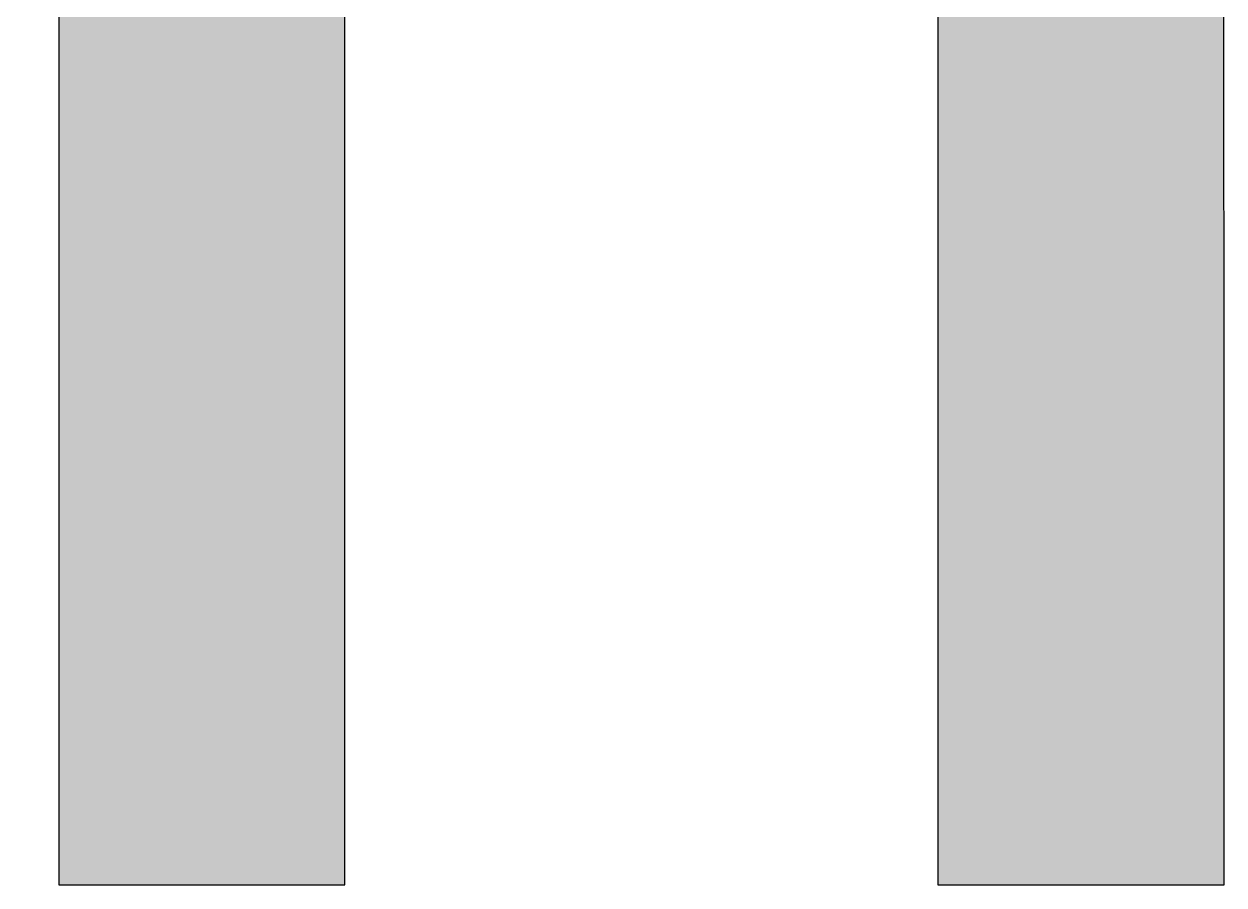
# Model space of a CAD drawing. Header units: millimetres. Extents: x -87 to 210163, y -109 to 148391.
# Drawn here: x 196443 to 198576, y 137909 to 139438 of the extents above; entities that cross this region are included whole.
import ezdxf

# ---------------------------------------------------------------- set-up
doc = ezdxf.new("R2010")
doc.units = ezdxf.units.MM
doc.header["$LTSCALE"] = 50
doc.header["$MEASUREMENT"] = 0
doc.layers.get('0').update_dxf_attribs({"linetype": 'CONTINUOUS'})
doc.layers.add('001dmp-FORM', color=253, linetype='CONTINUOUS')

# ---------------------------------------------------------------- blocks, each defined once
blk = doc.blocks.new('FORM_ELEC_SUKWOO$0$')
at = {"layer": '001dmp-FORM'}
blk.add_hatch(color=253, dxfattribs=at).paths.add_polyline_path([(152422.9, 106165.6), (152814.1, 106165.6), (152814, 108009.3), (152813.6, 108031.5), (152812.7, 108053.3), (152811.4, 108074.6), (152809.6, 108095.6), (152807.5, 108116.1), (152804.9, 108136.1), (152801.9, 108155.8), (152798.4, 108175), (152794.6, 108193.8), (152790.3, 108212.2), (152785.6, 108230.2), (152780.5, 108247.8), (152775, 108264.9), (152769.1, 108281.6), (152762.7, 108298), (152756, 108313.9), (152748.8, 108329.4), (152741.3, 108344.5), (152733.3, 108359.2), (152724.9, 108373.4), (152716.1, 108387.3), (152706.9, 108400.8), (152697.3, 108413.8), (152687.3, 108426.5), (152676.8, 108438.7), (152666, 108450.5), (152654.8, 108462), (152643.2, 108473), (152631.1, 108483.7), (152618.7, 108493.9), (152605.9, 108503.7), (152592.6, 108513.1), (152579, 108522.2), (152565, 108530.8), (152550.6, 108539), (152535.7, 108546.9), (152520.5, 108554.3), (152504.9, 108561.3), (152488.8, 108568), (152472.4, 108574.2), (152455.6, 108580.1), (152438.4, 108585.5), (152420.8, 108590.6), (152402.8, 108595.2), (152384.4, 108599.5), (152365.6, 108603.4), (152346.4, 108606.8), (152326.8, 108609.9), (152306.9, 108612.6), (152286.5, 108615), (152265.8, 108616.9), (152244.7, 108618.5), (152223.3, 108619.7), (152201.4, 108620.5), (152179.3, 108621), (152156.8, 108621.2), (152133.9, 108621), (152110.6, 108620.4), (152086.9, 108619.3), (152062.5, 108617.5), (152037.4, 108615.1), (152011.4, 108611.8), (151984.5, 108607.5), (151956.1, 108601.9), (151926.1, 108594.5), (151893.7, 108584.7), (151857.7, 108571.4), (151815.6, 108552), (151786, 108535.4), (151760.1, 108518.6), (151758.4, 108517.4), (151731.4, 108497.1), (151702.2, 108471.6), (151673.2, 108442), (151650.5, 108415.3), (151639.9, 108401.4), (151633.1, 108392.2), (151618.5, 108370.8), (151606.7, 108352.1), (151599.5, 108339.9), (151596.1, 108334.1), (151594.1, 108330.5), (151583.7, 108311.1), (151581.1, 108317.4), (151574, 108333), (151566.4, 108348.1), (151558.2, 108362.6), (151549.7, 108376.7), (151540.6, 108390.3), (151531.1, 108403.5), (151521.2, 108416.2), (151510.8, 108428.5), (151500, 108440.4), (151488.8, 108451.8), (151477.2, 108462.9), (151465.3, 108473.6), (151452.9, 108483.9), (151440.2, 108493.8), (151427.1, 108503.4), (151413.6, 108512.6), (151399.8, 108521.4), (151385.6, 108529.9), (151371, 108538), (151356.1, 108545.8), (151340.9, 108553.2), (151325.3, 108560.2), (151309.3, 108567), (151293, 108573.3), (151276.4, 108579.3), (151259.4, 108585), (151242, 108590.3), (151224.2, 108595.2), (151206.1, 108599.7), (151187.6, 108603.9), (151168.7, 108607.6), (151149.4, 108611), (151129.6, 108613.9), (151109.4, 108616.3), (151088.8, 108618.3), (151067.6, 108619.8), (151045.9, 108620.8), (151023.6, 108621.2), (151000.8, 108621), (150977.5, 108620.4), (150953.8, 108619.3), (150929.4, 108617.7), (150904.4, 108615.3), (150878.7, 108612.2), (150851.9, 108608.1), (150824, 108602.9), (150794.6, 108596.1), (150763.2, 108587.4), (150728.9, 108575.8), (150690.2, 108559.8), (150642.8, 108535), (150597.5, 108504.8), (150566.8, 108479.8), (150544.6, 108459.1), (150515.2, 108427.1), (150494.8, 108401.6), (150480.3, 108381.3), (150463.9, 108356.1), (150435.5, 108305.1), (150410.8, 108252.8), (150410.8, 108573.4), (149996.5, 108573.4), (150012.1, 108361.7), (150019.9, 108162.8), (150019.9, 108048), (150019.9, 107934.7), (150019.9, 107912.1), (150019.9, 107798.8), (150019.9, 107776.1), (150019.9, 107753.4), (150019.9, 107730.8), (150019.9, 107708.1), (150019.9, 107685.4), (150019.9, 107662.8), (150019.9, 107549.5), (150019.9, 107526.8), (150019.9, 107504.1), (150019.9, 107481.5), (150019.9, 107458.8), (150019.9, 107436.1), (150019.9, 107413.5), (150019.9, 106165.6), (150410.8, 106165.6), (150410.8, 107898.8), (150486.9, 108148.1), (150648.3, 108265.9), (150848.2, 108313.5), (151061.5, 108265.8), (151175.9, 108130.8), (151219.5, 107960.2), (151221.5, 107842.2), (151221.5, 106165.6), (151612.2, 106165.6), (151612.2, 107736.7), (151612.2, 107759.3), (151612.2, 107894.2), (151673, 108154), (151853.2, 108294.9), (152131.1, 108308.6), (152314.3, 108227.2), (152402, 108065.6), (152422.9, 107904.1)])
at = {"layer": '001dmp-FORM', "color": 253}
for points in [[(151221.5, 107799.2), (151221.5, 106165.6), (151612.2, 106165.6), (151612.2, 107736.7)], [(152422.9, 107844.8), (152422.9, 106165.6), (152814.1, 106165.6), (152814, 108009.3)]]:
    blk.add_lwpolyline(points, dxfattribs=at)
blk = doc.blocks.new('FORM_ELEC_SUKWOO')
at = {"layer": '001dmp-FORM'}
blk.add_blockref('FORM_ELEC_SUKWOO$0$', (12.1, -1), dxfattribs=at)

msp = doc.modelspace()

# ---------------------------------------------------------------- block references
at = {"color": 4, "xscale": 1.300026812119367, "yscale": 1.300026812119367, "zscale": 1.300026812119367}
msp.add_blockref('FORM_ELEC_SUKWOO', (-102.6, -108), dxfattribs=at)

doc.saveas('drawing.dxf')
